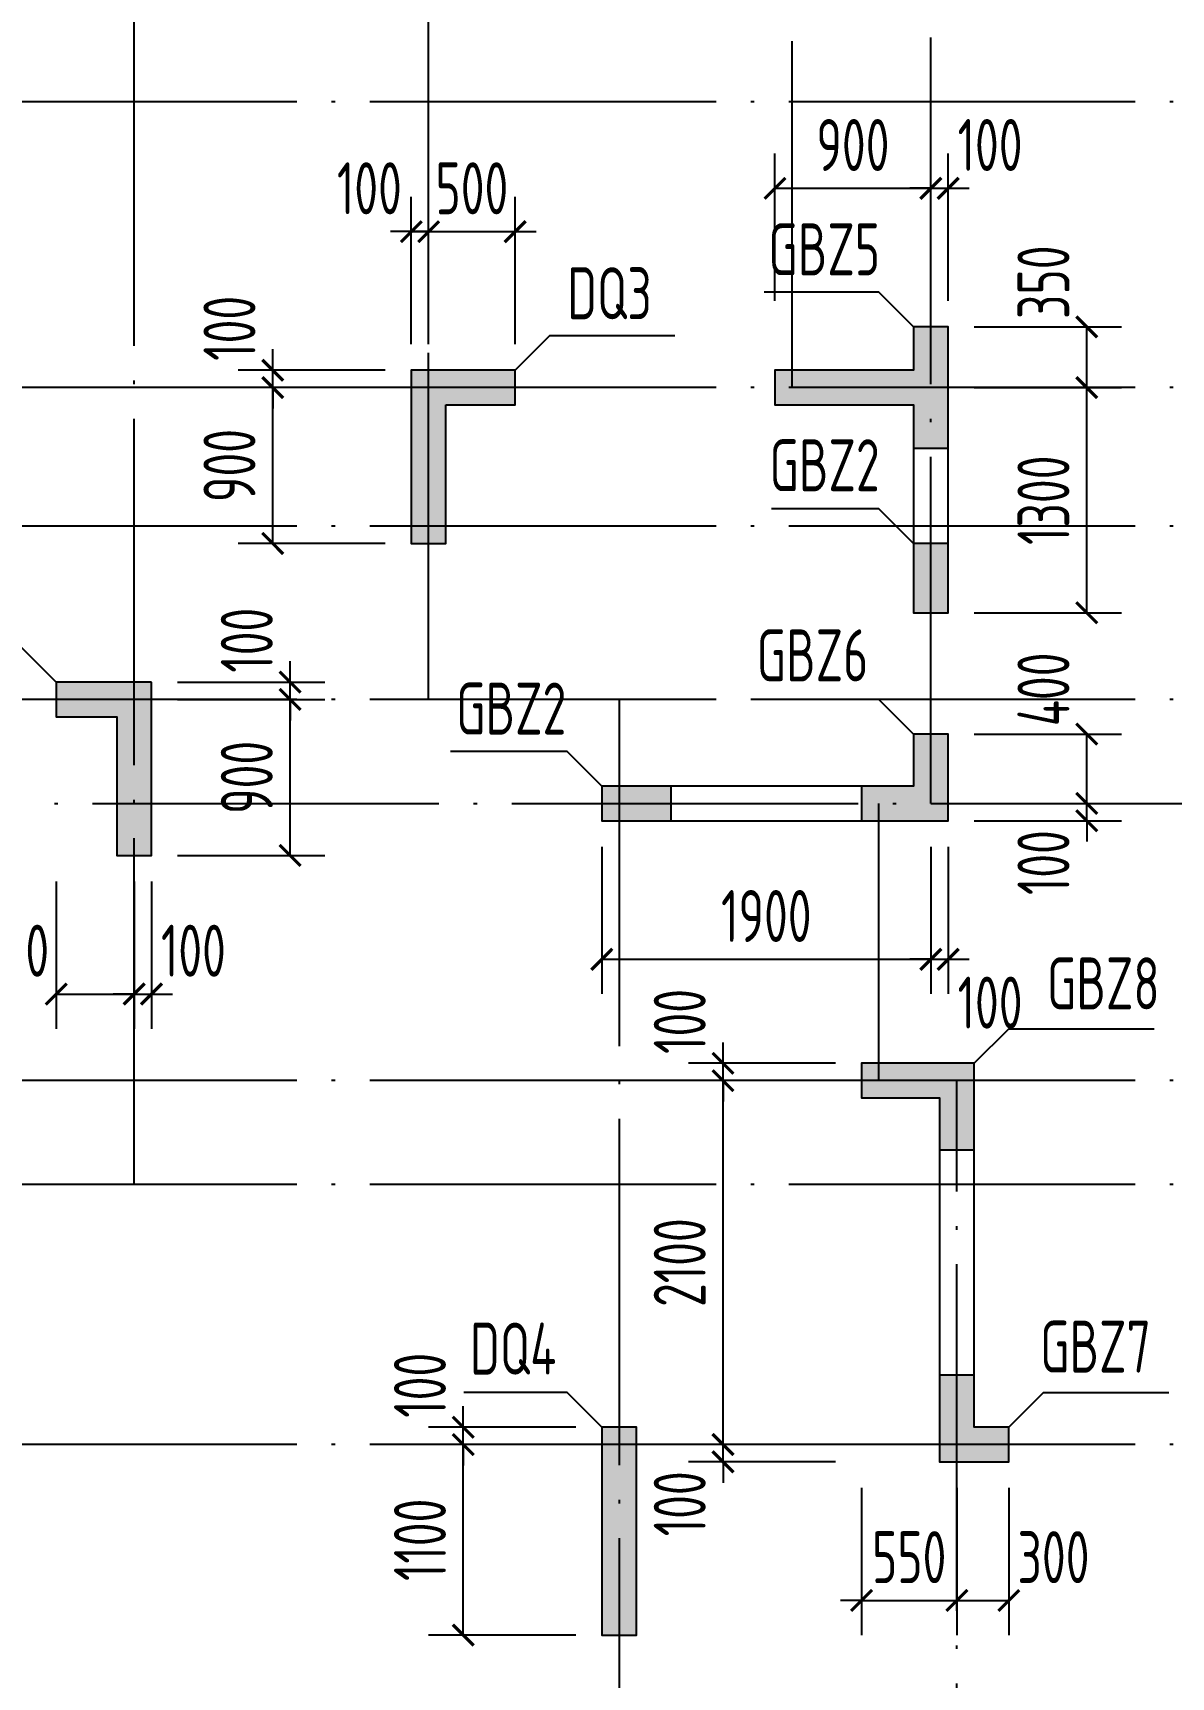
# Model space of a CAD drawing. Extents: x -668857 to 185752, y -270966 to 286822.
# Drawn here: x -311338 to -304766, y 67049 to 76538 of the extents above; entities that cross this region are included whole.
import ezdxf
from ezdxf.enums import TextEntityAlignment as Align

# ---------------------------------------------------------------- set-up
doc = ezdxf.new("R2010")
doc.units = 0
doc.header["$LTSCALE"] = 1000
doc.linetypes.add('DOTE', pattern=[2.42, 2, -0.2, 0.02, -0.2])
doc.layers.get('0').update_dxf_attribs({"linetype": 'CONTINUOUS'})
doc.layers.get('DEFPOINTS').update_dxf_attribs({"linetype": 'CONTINUOUS'})
for name, color, linetype in [('A-DOTE', 10, 'DOTE'), ('S-Q墙实线', 6, 'CONTINUOUS'), ('S-Q墙标注', 3, 'CONTINUOUS'), ('S-X详图填充', 252, 'CONTINUOUS'), ('S-X详图实线', 4, 'CONTINUOUS'), ('S-Z柱编号', 6, 'CONTINUOUS')]:
    doc.layers.add(name, color=color, linetype=linetype)
doc.styles.add('TSSD_REIN', font='tssdeng.shx', dxfattribs={"width": 0.7, "height": 300, "bigfont": 'tssdchn.shx'})
doc.styles.add('结构文字', font='zstxt.shx', dxfattribs={"width": 0.7, "bigfont": 'zshz.shx'})
doc.dimstyles.new('STRUCK', dxfattribs={"dimtxt": 400, "dimasz": 121, "dimexe": 200, "dimexo": 150, "dimgap": 115, "dimtad": 1, "dimdec": 0, "dimdsep": 46, "dimtxsty": '结构文字', "dimblk": 'ARCHTICK', "dimcen": 400, "dimclrd": 3, "dimclre": 3, "dimclrt": 7, "dimadec": 0, "dimazin": 0, "dimtfac": 1, "dimtdec": 0, "dimtix": 1, "dimtmove": 2, "dimatfit": 3, "dimldrblk": '_DIMX', "dimfxl": 1, "dimtolj": 1, "dimtzin": 0, "dimarcsym": 0})

# ---------------------------------------------------------------- blocks, each defined once
blk = doc.blocks.new('20210726.16395156')
at = {"layer": 'A-DOTE'}
for p, q in [((11100, 10900), (11100, 18249.9)), ((12800, 13700), (12800, 18249.9)), ((14900, 15500), (14900, 18249.9)), ((15700, 13100.3), (15700, 18249.9)), ((55600, 17150), (3600, 17150)), ((55600, 15500), (3600, 15500)), ((55600, 14700), (3600, 14700)), ((55600, 13700), (3600, 13700)), ((13900.2, 13700), (13900, 3600)), ((3600, 13100.3), (55600, 13100.3)), ((15400, 11500), (15400, 13100)), ((55600, 11500), (3600, 11500)), ((15850, 3600), (15850, 11500)), ((55600, 10900), (3600, 10900)), ((55600, 9400), (3600, 9400))]:
    blk.add_line(p, q, dxfattribs=at)
blk = doc.blocks.new('_ArchTick')
at = {"color": 0, "linetype": 'ByBlock', "const_width": 0.15}
blk.add_lwpolyline([(-0.5, -0.5), (0.5, 0.5)], dxfattribs=at)
blk = doc.blocks.new('*D3013')
at = {"layer": 'DEFPOINTS', "color": 0, "transparency": 16777216}
for p in [(-308853, 68391.2), (-308053, 68391.2), (-308053, 67291.2)]:
    blk.add_point(p, dxfattribs=at)
at = {"layer": 'S-Q墙标注', "color": 3, "lineweight": -2, "transparency": 16777216}
for p, q in [((-308203, 68391.2), (-309053, 68391.2)), ((-308853, 67291.2), (-308853, 68391.2)), ((-308203, 67291.2), (-309053, 67291.2))]:
    blk.add_line(p, q, dxfattribs=at)
at = {"layer": 'S-Q墙标注', "color": 3, "lineweight": -2, "transparency": 16777216, "xscale": 121, "yscale": 121, "zscale": 121}
for p, rotation in [((-308853, 68391.2), 90), ((-308853, 67291.2), 270)]:
    blk.add_blockref('_ArchTick', p, dxfattribs=dict(at, rotation=rotation))
at = {"layer": 'S-Q墙标注', "color": 7, "transparency": 16777216, "insert": (-309103, 67841.2), "char_height": 300, "attachment_point": 5, "rotation": 90, "style": 'TSSD_REIN'}
blk.add_mtext('\\A1;1100', dxfattribs=at)
blk = doc.blocks.new('_DIMX')
blk.add_line((-150, 0), (150, 0))
at = {"const_width": 50}
blk.add_lwpolyline([(-70, -70), (70, 70)], dxfattribs=at)
blk = doc.blocks.new('*D3014')
at = {"layer": 'DEFPOINTS', "color": 0, "transparency": 16777216}
for p in [(-308853, 68491.2), (-308053, 68491.2), (-308053, 68391.2)]:
    blk.add_point(p, dxfattribs=at)
at = {"layer": 'S-Q墙标注', "color": 3, "lineweight": -2, "transparency": 16777216}
for p, q in [((-308853, 68491.2), (-308853, 68612.2)), ((-308203, 68491.2), (-309053, 68491.2)), ((-308853, 68391.2), (-308853, 68491.2)), ((-308203, 68391.2), (-309053, 68391.2)), ((-308853, 68391.2), (-308853, 68270.2))]:
    blk.add_line(p, q, dxfattribs=at)
at = {"layer": 'S-Q墙标注', "color": 3, "lineweight": -2, "transparency": 16777216, "xscale": 121, "yscale": 121, "zscale": 121}
for p, rotation in [((-308853, 68491.2), 270), ((-308853, 68391.2), 90)]:
    blk.add_blockref('_ArchTick', p, dxfattribs=dict(at, rotation=rotation))
at = {"layer": 'S-Q墙标注', "color": 7, "transparency": 16777216, "insert": (-309103, 68733.1), "char_height": 300, "attachment_point": 5, "rotation": 90, "style": 'TSSD_REIN'}
blk.add_mtext('\\A1;100', dxfattribs=at)
blk = doc.blocks.new('*D3023')
at = {"layer": 'DEFPOINTS', "color": 0, "transparency": 16777216}
for p in [(-310653, 72691.2), (-309853, 72691.2), (-310653, 71791.2)]:
    blk.add_point(p, dxfattribs=at)
at = {"layer": 'S-Q墙标注', "color": 3, "lineweight": -2, "transparency": 16777216}
for p, q in [((-310503, 72691.2), (-309653, 72691.2)), ((-309853, 71791.2), (-309853, 72691.2)), ((-310503, 71791.2), (-309653, 71791.2))]:
    blk.add_line(p, q, dxfattribs=at)
at = {"layer": 'S-Q墙标注', "color": 3, "lineweight": -2, "transparency": 16777216, "xscale": 121, "yscale": 121, "zscale": 121}
for p, rotation in [((-309853, 72691.2), 90), ((-309853, 71791.2), 270)]:
    blk.add_blockref('_ArchTick', p, dxfattribs=dict(at, rotation=rotation))
at = {"layer": 'S-Q墙标注', "color": 7, "transparency": 16777216, "insert": (-310103, 72241.2), "char_height": 300, "attachment_point": 5, "rotation": 90, "style": 'TSSD_REIN'}
blk.add_mtext('\\A1;900', dxfattribs=at)
blk = doc.blocks.new('*D3024')
at = {"layer": 'DEFPOINTS', "color": 0, "transparency": 16777216}
for p in [(-310653, 72791.2), (-309853, 72791.2), (-310653, 72691.2)]:
    blk.add_point(p, dxfattribs=at)
at = {"layer": 'S-Q墙标注', "color": 3, "lineweight": -2, "transparency": 16777216}
for p, q in [((-309853, 72791.2), (-309853, 72912.2)), ((-310503, 72791.2), (-309653, 72791.2)), ((-309853, 72691.2), (-309853, 72791.2)), ((-310503, 72691.2), (-309653, 72691.2)), ((-309853, 72691.2), (-309853, 72570.2))]:
    blk.add_line(p, q, dxfattribs=at)
at = {"layer": 'S-Q墙标注', "color": 3, "lineweight": -2, "transparency": 16777216, "xscale": 121, "yscale": 121, "zscale": 121}
for p, rotation in [((-309853, 72791.2), 270), ((-309853, 72691.2), 90)]:
    blk.add_blockref('_ArchTick', p, dxfattribs=dict(at, rotation=rotation))
at = {"layer": 'S-Q墙标注', "color": 7, "transparency": 16777216, "insert": (-310103, 73033.1), "char_height": 300, "attachment_point": 5, "rotation": 90, "style": 'TSSD_REIN'}
blk.add_mtext('\\A1;100', dxfattribs=at)
blk = doc.blocks.new('*D3025')
at = {"layer": 'DEFPOINTS', "color": 0, "transparency": 16777216}
for p in [(-311202.9, 71791.2), (-310753, 71791.2), (-310753, 70991.2)]:
    blk.add_point(p, dxfattribs=at)
at = {"layer": 'S-Q墙标注', "color": 3, "lineweight": -2, "transparency": 16777216}
for p, q in [((-311202.9, 71641.2), (-311202.9, 70791.2)), ((-310753, 71641.2), (-310753, 70791.2)), ((-311202.9, 70991.2), (-310753, 70991.2))]:
    blk.add_line(p, q, dxfattribs=at)
at = {"layer": 'S-Q墙标注', "color": 3, "lineweight": -2, "transparency": 16777216, "xscale": 121, "yscale": 121, "zscale": 121, "rotation": 180}
blk.add_blockref('_ArchTick', (-311202.9, 70991.2), dxfattribs=at)
at = {"layer": 'S-Q墙标注', "color": 3, "lineweight": -2, "transparency": 16777216, "xscale": 121, "yscale": 121, "zscale": 121}
blk.add_blockref('_ArchTick', (-310753, 70991.2), dxfattribs=at)
at = {"layer": 'S-Q墙标注', "color": 7, "transparency": 16777216, "insert": (-311461, 71241.2), "char_height": 300, "attachment_point": 5, "style": 'TSSD_REIN'}
blk.add_mtext('\\A1;450', dxfattribs=at)
blk = doc.blocks.new('*D3026')
at = {"layer": 'DEFPOINTS', "color": 0, "transparency": 16777216}
for p in [(-310753, 71791.2), (-310653, 71791.2), (-310653, 70991.2)]:
    blk.add_point(p, dxfattribs=at)
at = {"layer": 'S-Q墙标注', "color": 3, "lineweight": -2, "transparency": 16777216}
for p, q in [((-310753, 71641.2), (-310753, 70791.2)), ((-310653, 71641.2), (-310653, 70791.2)), ((-310753, 70991.2), (-310874, 70991.2)), ((-310753, 70991.2), (-310653, 70991.2)), ((-310653, 70991.2), (-310532, 70991.2))]:
    blk.add_line(p, q, dxfattribs=at)
at = {"layer": 'S-Q墙标注', "color": 3, "lineweight": -2, "transparency": 16777216, "xscale": 121, "yscale": 121, "zscale": 121}
blk.add_blockref('_ArchTick', (-310753, 70991.2), dxfattribs=at)
at = {"layer": 'S-Q墙标注', "color": 3, "lineweight": -2, "transparency": 16777216, "xscale": 121, "yscale": 121, "zscale": 121, "rotation": 180}
blk.add_blockref('_ArchTick', (-310653, 70991.2), dxfattribs=at)
at = {"layer": 'S-Q墙标注', "color": 7, "transparency": 16777216, "insert": (-310411.1, 71241.2), "char_height": 300, "attachment_point": 5, "style": 'TSSD_REIN'}
blk.add_mtext('\\A1;100', dxfattribs=at)
blk = doc.blocks.new('*D3027')
at = {"layer": 'DEFPOINTS', "color": 0, "transparency": 16777216}
for p in [(-306053, 72091.5), (-305253, 72091.5), (-306053, 71991.5)]:
    blk.add_point(p, dxfattribs=at)
at = {"layer": 'S-Q墙标注', "color": 3, "lineweight": -2, "transparency": 16777216}
for p, q in [((-305253, 72091.5), (-305253, 72212.5)), ((-305903, 72091.5), (-305053, 72091.5)), ((-305253, 71991.5), (-305253, 72091.5)), ((-305903, 71991.5), (-305053, 71991.5)), ((-305253, 71991.5), (-305253, 71870.5))]:
    blk.add_line(p, q, dxfattribs=at)
at = {"layer": 'S-Q墙标注', "color": 3, "lineweight": -2, "transparency": 16777216, "xscale": 121, "yscale": 121, "zscale": 121}
for p, rotation in [((-305253, 72091.5), 270), ((-305253, 71991.5), 90)]:
    blk.add_blockref('_ArchTick', p, dxfattribs=dict(at, rotation=rotation))
at = {"layer": 'S-Q墙标注', "color": 7, "transparency": 16777216, "insert": (-305503, 71749.5), "char_height": 300, "attachment_point": 5, "rotation": 90, "style": 'TSSD_REIN'}
blk.add_mtext('\\A1;100', dxfattribs=at)
blk = doc.blocks.new('*D3028')
at = {"layer": 'DEFPOINTS', "color": 0, "transparency": 16777216}
for p in [(-306053, 72491.5), (-305253, 72491.5), (-306053, 72091.5)]:
    blk.add_point(p, dxfattribs=at)
at = {"layer": 'S-Q墙标注', "color": 3, "lineweight": -2, "transparency": 16777216}
for p, q in [((-305903, 72491.5), (-305053, 72491.5)), ((-305253, 72091.5), (-305253, 72491.5)), ((-305903, 72091.5), (-305053, 72091.5))]:
    blk.add_line(p, q, dxfattribs=at)
at = {"layer": 'S-Q墙标注', "color": 3, "lineweight": -2, "transparency": 16777216, "xscale": 121, "yscale": 121, "zscale": 121}
for p, rotation in [((-305253, 72491.5), 90), ((-305253, 72091.5), 270)]:
    blk.add_blockref('_ArchTick', p, dxfattribs=dict(at, rotation=rotation))
at = {"layer": 'S-Q墙标注', "color": 7, "transparency": 16777216, "insert": (-305503, 72749.5), "char_height": 300, "attachment_point": 5, "rotation": 90, "style": 'TSSD_REIN'}
blk.add_mtext('\\A1;400', dxfattribs=at)
blk = doc.blocks.new('*D3029')
at = {"layer": 'DEFPOINTS', "color": 0, "transparency": 16777216}
for p in [(-308053, 71991.5), (-306153, 71991.5), (-306153, 71191.5)]:
    blk.add_point(p, dxfattribs=at)
at = {"layer": 'S-Q墙标注', "color": 3, "lineweight": -2, "transparency": 16777216}
for p, q in [((-308053, 71841.5), (-308053, 70991.5)), ((-306153, 71841.5), (-306153, 70991.5)), ((-308053, 71191.5), (-306153, 71191.5))]:
    blk.add_line(p, q, dxfattribs=at)
at = {"layer": 'S-Q墙标注', "color": 3, "lineweight": -2, "transparency": 16777216, "xscale": 121, "yscale": 121, "zscale": 121, "rotation": 180}
blk.add_blockref('_ArchTick', (-308053, 71191.5), dxfattribs=at)
at = {"layer": 'S-Q墙标注', "color": 3, "lineweight": -2, "transparency": 16777216, "xscale": 121, "yscale": 121, "zscale": 121}
blk.add_blockref('_ArchTick', (-306153, 71191.5), dxfattribs=at)
at = {"layer": 'S-Q墙标注', "color": 7, "transparency": 16777216, "insert": (-307103, 71441.5), "char_height": 300, "attachment_point": 5, "style": 'TSSD_REIN'}
blk.add_mtext('\\A1;1900', dxfattribs=at)
blk = doc.blocks.new('*D3030')
at = {"layer": 'DEFPOINTS', "color": 0, "transparency": 16777216}
for p in [(-306153, 71991.5), (-306053, 71991.5), (-306053, 71191.5)]:
    blk.add_point(p, dxfattribs=at)
at = {"layer": 'S-Q墙标注', "color": 3, "lineweight": -2, "transparency": 16777216}
for p, q in [((-306153, 71841.5), (-306153, 70991.5)), ((-306053, 71841.5), (-306053, 70991.5)), ((-306153, 71191.5), (-306274, 71191.5)), ((-306153, 71191.5), (-306053, 71191.5)), ((-306053, 71191.5), (-305932, 71191.5))]:
    blk.add_line(p, q, dxfattribs=at)
at = {"layer": 'S-Q墙标注', "color": 3, "lineweight": -2, "transparency": 16777216, "xscale": 121, "yscale": 121, "zscale": 121}
blk.add_blockref('_ArchTick', (-306153, 71191.5), dxfattribs=at)
at = {"layer": 'S-Q墙标注', "color": 3, "lineweight": -2, "transparency": 16777216, "xscale": 121, "yscale": 121, "zscale": 121, "rotation": 180}
blk.add_blockref('_ArchTick', (-306053, 71191.5), dxfattribs=at)
at = {"layer": 'S-Q墙标注', "color": 7, "transparency": 16777216, "insert": (-305811.1, 70941.5), "char_height": 300, "attachment_point": 5, "style": 'TSSD_REIN'}
blk.add_mtext('\\A1;100', dxfattribs=at)
blk = doc.blocks.new('*D3031')
at = {"layer": 'DEFPOINTS', "color": 0, "transparency": 16777216}
for p in [(-309953, 74491.2), (-309153, 74491.2), (-309153, 73591.2)]:
    blk.add_point(p, dxfattribs=at)
at = {"layer": 'S-Q墙标注', "color": 3, "lineweight": -2, "transparency": 16777216}
for p, q in [((-309303, 74491.2), (-310153, 74491.2)), ((-309953, 73591.2), (-309953, 74491.2)), ((-309303, 73591.2), (-310153, 73591.2))]:
    blk.add_line(p, q, dxfattribs=at)
at = {"layer": 'S-Q墙标注', "color": 3, "lineweight": -2, "transparency": 16777216, "xscale": 121, "yscale": 121, "zscale": 121}
for p, rotation in [((-309953, 74491.2), 90), ((-309953, 73591.2), 270)]:
    blk.add_blockref('_ArchTick', p, dxfattribs=dict(at, rotation=rotation))
at = {"layer": 'S-Q墙标注', "color": 7, "transparency": 16777216, "insert": (-310203, 74041.2), "char_height": 300, "attachment_point": 5, "rotation": 90, "style": 'TSSD_REIN'}
blk.add_mtext('\\A1;900', dxfattribs=at)
blk = doc.blocks.new('*D3032')
at = {"layer": 'DEFPOINTS', "color": 0, "transparency": 16777216}
for p in [(-309953, 74591.2), (-309153, 74591.2), (-309153, 74491.2)]:
    blk.add_point(p, dxfattribs=at)
at = {"layer": 'S-Q墙标注', "color": 3, "lineweight": -2, "transparency": 16777216}
for p, q in [((-309953, 74591.2), (-309953, 74712.2)), ((-309303, 74591.2), (-310153, 74591.2)), ((-309953, 74491.2), (-309953, 74591.2)), ((-309303, 74491.2), (-310153, 74491.2)), ((-309953, 74491.2), (-309953, 74370.2))]:
    blk.add_line(p, q, dxfattribs=at)
at = {"layer": 'S-Q墙标注', "color": 3, "lineweight": -2, "transparency": 16777216, "xscale": 121, "yscale": 121, "zscale": 121}
for p, rotation in [((-309953, 74591.2), 270), ((-309953, 74491.2), 90)]:
    blk.add_blockref('_ArchTick', p, dxfattribs=dict(at, rotation=rotation))
at = {"layer": 'S-Q墙标注', "color": 7, "transparency": 16777216, "insert": (-310203, 74833.1), "char_height": 300, "attachment_point": 5, "rotation": 90, "style": 'TSSD_REIN'}
blk.add_mtext('\\A1;100', dxfattribs=at)
blk = doc.blocks.new('*D3033')
at = {"layer": 'DEFPOINTS', "color": 0, "transparency": 16777216}
for p in [(-309053, 75391.2), (-309153, 74591.2), (-309053, 74591.2)]:
    blk.add_point(p, dxfattribs=at)
at = {"layer": 'S-Q墙标注', "color": 3, "lineweight": -2, "transparency": 16777216}
for p, q in [((-309153, 74741.2), (-309153, 75591.2)), ((-309053, 74741.2), (-309053, 75591.2)), ((-309153, 75391.2), (-309274, 75391.2)), ((-309153, 75391.2), (-309053, 75391.2)), ((-309053, 75391.2), (-308932, 75391.2))]:
    blk.add_line(p, q, dxfattribs=at)
at = {"layer": 'S-Q墙标注', "color": 3, "lineweight": -2, "transparency": 16777216, "xscale": 121, "yscale": 121, "zscale": 121}
blk.add_blockref('_ArchTick', (-309153, 75391.2), dxfattribs=at)
at = {"layer": 'S-Q墙标注', "color": 3, "lineweight": -2, "transparency": 16777216, "xscale": 121, "yscale": 121, "zscale": 121, "rotation": 180}
blk.add_blockref('_ArchTick', (-309053, 75391.2), dxfattribs=at)
at = {"layer": 'S-Q墙标注', "color": 7, "transparency": 16777216, "insert": (-309395, 75641.2), "char_height": 300, "attachment_point": 5, "style": 'TSSD_REIN'}
blk.add_mtext('\\A1;100', dxfattribs=at)
blk = doc.blocks.new('*D3034')
at = {"layer": 'DEFPOINTS', "color": 0, "transparency": 16777216}
for p in [(-308553.1, 75391.2), (-309053, 74591.2), (-308553.1, 74591.2)]:
    blk.add_point(p, dxfattribs=at)
at = {"layer": 'S-Q墙标注', "color": 3, "lineweight": -2, "transparency": 16777216}
for p, q in [((-309053, 74741.2), (-309053, 75591.2)), ((-308553.1, 74741.2), (-308553.1, 75591.2)), ((-309053, 75391.2), (-309174, 75391.2)), ((-309053, 75391.2), (-308553.1, 75391.2)), ((-308553.1, 75391.2), (-308432.1, 75391.2))]:
    blk.add_line(p, q, dxfattribs=at)
at = {"layer": 'S-Q墙标注', "color": 3, "lineweight": -2, "transparency": 16777216, "xscale": 121, "yscale": 121, "zscale": 121}
blk.add_blockref('_ArchTick', (-309053, 75391.2), dxfattribs=at)
at = {"layer": 'S-Q墙标注', "color": 3, "lineweight": -2, "transparency": 16777216, "xscale": 121, "yscale": 121, "zscale": 121, "rotation": 180}
blk.add_blockref('_ArchTick', (-308553.1, 75391.2), dxfattribs=at)
at = {"layer": 'S-Q墙标注', "color": 7, "transparency": 16777216, "insert": (-308803.1, 75641.2), "char_height": 300, "attachment_point": 5, "style": 'TSSD_REIN'}
blk.add_mtext('\\A1;500', dxfattribs=at)
blk = doc.blocks.new('*D3035')
at = {"layer": 'DEFPOINTS', "color": 0, "transparency": 16777216}
for p in [(-307353.1, 68391.2), (-306553.1, 68391.2), (-306553.1, 68291.2)]:
    blk.add_point(p, dxfattribs=at)
at = {"layer": 'S-Q墙标注', "color": 3, "lineweight": -2, "transparency": 16777216}
for p, q in [((-307353.1, 68391.2), (-307353.1, 68512.2)), ((-306703.1, 68391.2), (-307553.1, 68391.2)), ((-307353.1, 68291.2), (-307353.1, 68391.2)), ((-306703.1, 68291.2), (-307553.1, 68291.2)), ((-307353.1, 68291.2), (-307353.1, 68170.2))]:
    blk.add_line(p, q, dxfattribs=at)
at = {"layer": 'S-Q墙标注', "color": 3, "lineweight": -2, "transparency": 16777216, "xscale": 121, "yscale": 121, "zscale": 121}
for p, rotation in [((-307353.1, 68391.2), 270), ((-307353.1, 68291.2), 90)]:
    blk.add_blockref('_ArchTick', p, dxfattribs=dict(at, rotation=rotation))
at = {"layer": 'S-Q墙标注', "color": 7, "transparency": 16777216, "insert": (-307603.1, 68049.3), "char_height": 300, "attachment_point": 5, "rotation": 90, "style": 'TSSD_REIN'}
blk.add_mtext('\\A1;100', dxfattribs=at)
blk = doc.blocks.new('*D3036')
at = {"layer": 'DEFPOINTS', "color": 0, "transparency": 16777216}
for p in [(-307353.1, 70491.2), (-306553.1, 70491.2), (-306553.1, 68391.2)]:
    blk.add_point(p, dxfattribs=at)
at = {"layer": 'S-Q墙标注', "color": 3, "lineweight": -2, "transparency": 16777216}
for p, q in [((-306703.1, 70491.2), (-307553.1, 70491.2)), ((-307353.1, 68391.2), (-307353.1, 70491.2)), ((-306703.1, 68391.2), (-307553.1, 68391.2))]:
    blk.add_line(p, q, dxfattribs=at)
at = {"layer": 'S-Q墙标注', "color": 3, "lineweight": -2, "transparency": 16777216, "xscale": 121, "yscale": 121, "zscale": 121}
for p, rotation in [((-307353.1, 70491.2), 90), ((-307353.1, 68391.2), 270)]:
    blk.add_blockref('_ArchTick', p, dxfattribs=dict(at, rotation=rotation))
at = {"layer": 'S-Q墙标注', "color": 7, "transparency": 16777216, "insert": (-307603.1, 69441.2), "char_height": 300, "attachment_point": 5, "rotation": 90, "style": 'TSSD_REIN'}
blk.add_mtext('\\A1;2100', dxfattribs=at)
blk = doc.blocks.new('*D3037')
at = {"layer": 'DEFPOINTS', "color": 0, "transparency": 16777216}
for p in [(-307353.1, 70591.2), (-306553.1, 70591.2), (-306553.1, 70491.2)]:
    blk.add_point(p, dxfattribs=at)
at = {"layer": 'S-Q墙标注', "color": 3, "lineweight": -2, "transparency": 16777216}
for p, q in [((-307353.1, 70591.2), (-307353.1, 70712.2)), ((-306703.1, 70591.2), (-307553.1, 70591.2)), ((-307353.1, 70491.2), (-307353.1, 70591.2)), ((-306703.1, 70491.2), (-307553.1, 70491.2)), ((-307353.1, 70491.2), (-307353.1, 70370.2))]:
    blk.add_line(p, q, dxfattribs=at)
at = {"layer": 'S-Q墙标注', "color": 3, "lineweight": -2, "transparency": 16777216, "xscale": 121, "yscale": 121, "zscale": 121}
for p, rotation in [((-307353.1, 70591.2), 270), ((-307353.1, 70491.2), 90)]:
    blk.add_blockref('_ArchTick', p, dxfattribs=dict(at, rotation=rotation))
at = {"layer": 'S-Q墙标注', "color": 7, "transparency": 16777216, "insert": (-307603.1, 70833.1), "char_height": 300, "attachment_point": 5, "rotation": 90, "style": 'TSSD_REIN'}
blk.add_mtext('\\A1;100', dxfattribs=at)
blk = doc.blocks.new('*D3634')
at = {"layer": 'DEFPOINTS', "color": 0, "transparency": 16777216}
for p in [(-306553, 68291.3), (-306003, 68291.2), (-306003, 67491.2)]:
    blk.add_point(p, dxfattribs=at)
at = {"layer": 'S-Q墙标注', "color": 3, "lineweight": -2, "transparency": 16777216}
for p, q in [((-306553, 68141.3), (-306553, 67291.2)), ((-306003, 68141.2), (-306003, 67291.2)), ((-306553, 67491.2), (-306674, 67491.2)), ((-306553, 67491.2), (-306003, 67491.2)), ((-306003, 67491.2), (-305882, 67491.2))]:
    blk.add_line(p, q, dxfattribs=at)
at = {"layer": 'S-Q墙标注', "color": 3, "lineweight": -2, "transparency": 16777216, "xscale": 121, "yscale": 121, "zscale": 121}
blk.add_blockref('_ArchTick', (-306553, 67491.2), dxfattribs=at)
at = {"layer": 'S-Q墙标注', "color": 3, "lineweight": -2, "transparency": 16777216, "xscale": 121, "yscale": 121, "zscale": 121, "rotation": 180}
blk.add_blockref('_ArchTick', (-306003, 67491.2), dxfattribs=at)
at = {"layer": 'S-Q墙标注', "color": 7, "transparency": 16777216, "insert": (-306278, 67741.2), "char_height": 300, "attachment_point": 5, "style": 'TSSD_REIN'}
blk.add_mtext('\\A1;550', dxfattribs=at)
blk = doc.blocks.new('*D3635')
at = {"layer": 'DEFPOINTS', "color": 0, "transparency": 16777216}
for p in [(-306003, 68291.2), (-305703, 68291.2), (-305703, 67491.2)]:
    blk.add_point(p, dxfattribs=at)
at = {"layer": 'S-Q墙标注', "color": 3, "lineweight": -2, "transparency": 16777216}
for p, q in [((-306003, 68141.2), (-306003, 67291.2)), ((-305703, 68141.2), (-305703, 67291.2)), ((-306003, 67491.2), (-305703, 67491.2))]:
    blk.add_line(p, q, dxfattribs=at)
at = {"layer": 'S-Q墙标注', "color": 3, "lineweight": -2, "transparency": 16777216, "xscale": 121, "yscale": 121, "zscale": 121, "rotation": 180}
blk.add_blockref('_ArchTick', (-306003, 67491.2), dxfattribs=at)
at = {"layer": 'S-Q墙标注', "color": 3, "lineweight": -2, "transparency": 16777216, "xscale": 121, "yscale": 121, "zscale": 121}
blk.add_blockref('_ArchTick', (-305703, 67491.2), dxfattribs=at)
at = {"layer": 'S-Q墙标注', "color": 7, "transparency": 16777216, "insert": (-305444.9, 67741.2), "char_height": 300, "attachment_point": 5, "style": 'TSSD_REIN'}
blk.add_mtext('\\A1;300', dxfattribs=at)
blk = doc.blocks.new('*D3712')
at = {"layer": 'DEFPOINTS', "color": 0, "transparency": 16777216}
for p in [(-306053, 74491.2), (-305253, 74491.2), (-306053, 73191.2)]:
    blk.add_point(p, dxfattribs=at)
at = {"layer": 'S-Q墙标注', "color": 3, "lineweight": -2, "transparency": 16777216}
for p, q in [((-305903, 74491.2), (-305053, 74491.2)), ((-305253, 73191.2), (-305253, 74491.2)), ((-305903, 73191.2), (-305053, 73191.2))]:
    blk.add_line(p, q, dxfattribs=at)
at = {"layer": 'S-Q墙标注', "color": 3, "lineweight": -2, "transparency": 16777216, "xscale": 121, "yscale": 121, "zscale": 121}
for p, rotation in [((-305253, 74491.2), 90), ((-305253, 73191.2), 270)]:
    blk.add_blockref('_ArchTick', p, dxfattribs=dict(at, rotation=rotation))
at = {"layer": 'S-Q墙标注', "color": 7, "transparency": 16777216, "insert": (-305503, 73841.2), "char_height": 300, "attachment_point": 5, "rotation": 90, "style": 'TSSD_REIN'}
blk.add_mtext('\\A1;1300', dxfattribs=at)
blk = doc.blocks.new('*D3713')
at = {"layer": 'DEFPOINTS', "color": 0, "transparency": 16777216}
for p in [(-306053, 74841.2), (-305253, 74841.2), (-306053, 74491.2)]:
    blk.add_point(p, dxfattribs=at)
at = {"layer": 'S-Q墙标注', "color": 3, "lineweight": -2, "transparency": 16777216}
for p, q in [((-305903, 74841.2), (-305053, 74841.2)), ((-305253, 74491.2), (-305253, 74841.2)), ((-305903, 74491.2), (-305053, 74491.2))]:
    blk.add_line(p, q, dxfattribs=at)
at = {"layer": 'S-Q墙标注', "color": 3, "lineweight": -2, "transparency": 16777216, "xscale": 121, "yscale": 121, "zscale": 121}
for p, rotation in [((-305253, 74841.2), 90), ((-305253, 74491.2), 270)]:
    blk.add_blockref('_ArchTick', p, dxfattribs=dict(at, rotation=rotation))
at = {"layer": 'S-Q墙标注', "color": 7, "transparency": 16777216, "insert": (-305503, 75099.3), "char_height": 300, "attachment_point": 5, "rotation": 90, "style": 'TSSD_REIN'}
blk.add_mtext('\\A1;350', dxfattribs=at)
blk = doc.blocks.new('*D3714')
at = {"layer": 'DEFPOINTS', "color": 0, "transparency": 16777216}
for p in [(-306153, 75641.2), (-307053.2, 74841.2), (-306153, 74841.2)]:
    blk.add_point(p, dxfattribs=at)
at = {"layer": 'S-Q墙标注', "color": 3, "lineweight": -2, "transparency": 16777216}
for p, q in [((-307053.2, 74991.2), (-307053.2, 75841.2)), ((-306153, 74991.2), (-306153, 75841.2)), ((-307053.2, 75641.2), (-306153, 75641.2))]:
    blk.add_line(p, q, dxfattribs=at)
at = {"layer": 'S-Q墙标注', "color": 3, "lineweight": -2, "transparency": 16777216, "xscale": 121, "yscale": 121, "zscale": 121, "rotation": 180}
blk.add_blockref('_ArchTick', (-307053.2, 75641.2), dxfattribs=at)
at = {"layer": 'S-Q墙标注', "color": 3, "lineweight": -2, "transparency": 16777216, "xscale": 121, "yscale": 121, "zscale": 121}
blk.add_blockref('_ArchTick', (-306153, 75641.2), dxfattribs=at)
at = {"layer": 'S-Q墙标注', "color": 7, "transparency": 16777216, "insert": (-306603.1, 75891.2), "char_height": 300, "attachment_point": 5, "style": 'TSSD_REIN'}
blk.add_mtext('\\A1;900', dxfattribs=at)
blk = doc.blocks.new('*D3715')
at = {"layer": 'DEFPOINTS', "color": 0, "transparency": 16777216}
for p in [(-306053, 75641.2), (-306153, 74841.2), (-306053, 74841.2)]:
    blk.add_point(p, dxfattribs=at)
at = {"layer": 'S-Q墙标注', "color": 3, "lineweight": -2, "transparency": 16777216}
for p, q in [((-306153, 74991.2), (-306153, 75841.2)), ((-306053, 74991.2), (-306053, 75841.2)), ((-306153, 75641.2), (-306274, 75641.2)), ((-306153, 75641.2), (-306053, 75641.2)), ((-306053, 75641.2), (-305932, 75641.2))]:
    blk.add_line(p, q, dxfattribs=at)
at = {"layer": 'S-Q墙标注', "color": 3, "lineweight": -2, "transparency": 16777216, "xscale": 121, "yscale": 121, "zscale": 121}
blk.add_blockref('_ArchTick', (-306153, 75641.2), dxfattribs=at)
at = {"layer": 'S-Q墙标注', "color": 3, "lineweight": -2, "transparency": 16777216, "xscale": 121, "yscale": 121, "zscale": 121, "rotation": 180}
blk.add_blockref('_ArchTick', (-306053, 75641.2), dxfattribs=at)
at = {"layer": 'S-Q墙标注', "color": 7, "transparency": 16777216, "insert": (-305811.1, 75891.2), "char_height": 300, "attachment_point": 5, "style": 'TSSD_REIN'}
blk.add_mtext('\\A1;100', dxfattribs=at)

msp = doc.modelspace()

# ---------------------------------------------------------------- hatches: boundary and pattern name
at = {"layer": 'S-X详图填充'}
h = msp.add_hatch(color=256, dxfattribs=at)
h.dxf.hatch_style = 1
h.paths.add_polyline_path([(-306253.03, 74140.74), (-306053.03, 74140.74), (-306053.03, 74841.2), (-306253.03, 74841.2), (-306253.03, 74591.2), (-307053.15, 74591.2), (-307053.15, 74391.2), (-306253.03, 74391.2)])
h = msp.add_hatch(color=256, dxfattribs=at)
h.dxf.hatch_style = 1
h.paths.add_polyline_path([(-308953.03, 74391.2), (-308553.11, 74391.2), (-308553.11, 74591.2), (-309153.03, 74591.2), (-309153.03, 73591.2), (-308953.03, 73591.2)])
h = msp.add_hatch(color=256, dxfattribs=at)
h.dxf.hatch_style = 1
h.paths.add_polyline_path([(-306053.03, 73591.2), (-306253.03, 73591.2), (-306253.03, 73191.2), (-306053.03, 73191.2)])
h = msp.add_hatch(color=256, dxfattribs=at)
h.dxf.hatch_style = 1
h.paths.add_polyline_path([(-310653.02, 72791.2), (-311202.94, 72791.2), (-311202.94, 72591.2), (-310853.02, 72591.2), (-310853.02, 71791.2), (-310653.02, 71791.2)])
h = msp.add_hatch(color=256, dxfattribs=at)
h.dxf.hatch_style = 1
h.paths.add_polyline_path([(-306553.03, 72191.47), (-306553.03, 71991.47), (-306053.03, 71991.47), (-306053.03, 72491.47), (-306253.03, 72491.47), (-306253.03, 72191.47)])
h = msp.add_hatch(color=256, dxfattribs=at)
h.dxf.hatch_style = 1
h.paths.add_polyline_path([(-307653.03, 71991.47), (-307653.03, 72191.47), (-308053.03, 72191.47), (-308053.03, 71991.47)])
h = msp.add_hatch(color=256, dxfattribs=at)
h.dxf.hatch_style = 1
h.paths.add_polyline_path([(-306103.03, 70091.2), (-305903.03, 70091.2), (-305903.03, 70591.2), (-306553.09, 70591.2), (-306553.09, 70391.2), (-306103.03, 70391.2)])
h = msp.add_hatch(color=256, dxfattribs=at)
h.dxf.hatch_style = 1
h.paths.add_polyline_path([(-305903.03, 68791.2), (-306103.03, 68791.2), (-306103.03, 68291.2), (-305703.03, 68291.2), (-305703.03, 68491.2), (-305903.03, 68491.2)])
h = msp.add_hatch(color=256, dxfattribs=at)
h.dxf.hatch_style = 1
h.paths.add_polyline_path([(-308053.02, 67291.2), (-307853.02, 67291.2), (-307853.02, 68491.2), (-308053.02, 68491.2)])

# ---------------------------------------------------------------- linework, layer by layer
at = {"layer": 'S-Q墙实线'}
msp.add_lwpolyline([(-306053.03, 74491.2), (-306053.03, 74841.2), (-306253.03, 74841.2), (-306253.03, 74591.2), (-307053.15, 74591.2), (-307053.15, 74391.2), (-306253.03, 74391.2), (-306253.03, 73191.2), (-306053.03, 73191.2), (-306053.03, 74491.2)], dxfattribs=at)
for points in [[(-308953.03, 74391.2), (-308553.11, 74391.2), (-308553.11, 74591.2), (-309153.03, 74591.2), (-309153.03, 73591.2), (-308953.03, 73591.2)], [(-310653.02, 72791.2), (-311202.94, 72791.2), (-311202.94, 72591.2), (-310853.02, 72591.2), (-310853.02, 71791.2), (-310653.02, 71791.2)], [(-308053.03, 71991.47), (-306453.09, 71991.47), (-306053.03, 71991.47), (-306053.03, 72491.47), (-306253.03, 72491.47), (-306253.03, 72191.47), (-306453.09, 72191.47), (-308053.03, 72191.47)], [(-305903.03, 68491.2), (-305903.03, 70591.2), (-306553.09, 70591.2), (-306553.09, 70391.2), (-306103.03, 70391.2), (-306103.03, 68291.2), (-305703.03, 68291.2), (-305703.03, 68491.2)], [(-307853.02, 67291.2), (-307853.02, 68491.2), (-308053.02, 68491.2), (-308053.02, 67291.2)]]:
    msp.add_lwpolyline(points, close=True, dxfattribs=at)
at = {"layer": 'S-X详图实线'}
for points in [[(-306253.03, 74140.74), (-306053.03, 74140.74), (-306053.03, 74841.2), (-306253.03, 74841.2), (-306253.03, 74591.2), (-307053.15, 74591.2), (-307053.15, 74391.2), (-306253.03, 74391.2), (-306253.03, 74391.2)], [(-308953.03, 74391.2), (-308553.11, 74391.2), (-308553.11, 74591.2), (-309153.03, 74591.2), (-309153.03, 73591.2), (-308953.03, 73591.2), (-308953.03, 74391.2)], [(-306053.03, 73591.2), (-306253.03, 73591.2), (-306253.03, 73191.2), (-306053.03, 73191.2), (-306053.03, 73591.2)], [(-310653.02, 72791.2), (-311202.94, 72791.2), (-311202.94, 72591.2), (-310853.02, 72591.2), (-310853.02, 71791.2), (-310653.02, 71791.2), (-310653.02, 72791.2)], [(-306553.03, 72191.47), (-306553.03, 71991.47), (-306053.03, 71991.47), (-306053.03, 72491.47), (-306253.03, 72491.47), (-306253.03, 72191.47), (-306553.03, 72191.47)], [(-307653.03, 71991.47), (-307653.03, 72191.47), (-308053.03, 72191.47), (-308053.03, 71991.47), (-307653.03, 71991.47)], [(-306103.03, 70091.2), (-305903.03, 70091.2), (-305903.03, 70591.2), (-306553.09, 70591.2), (-306553.09, 70391.2), (-306103.03, 70391.2), (-306103.03, 70091.2)], [(-305903.03, 68791.2), (-306103.03, 68791.2), (-306103.03, 68291.2), (-305703.03, 68291.2), (-305703.03, 68491.2), (-305903.03, 68491.2), (-305903.03, 68791.2)], [(-308053.02, 67291.2), (-307853.02, 67291.2), (-307853.02, 68491.2), (-308053.02, 68491.2), (-308053.02, 67291.2)]]:
    msp.add_lwpolyline(points, close=True, dxfattribs=at)
at = {"layer": 'S-Z柱编号', "color": 7}
for points in [[(-306253.03, 74841.2), (-306453.03, 75041.2), (-307114.64, 75041.2)], [(-308553.11, 74591.2), (-308353.11, 74791.2), (-307631.58, 74791.2)], [(-306253.03, 73591.2), (-306453.03, 73791.2), (-307073.12, 73791.2)], [(-311202.94, 72791.2), (-311402.94, 72991.2), (-312031.36, 72991.2)], [(-306253.03, 72491.47), (-306453.03, 72691.47), (-307177.64, 72691.47)], [(-308053.03, 72191.47), (-308253.03, 72391.47), (-308927.42, 72391.47)], [(-305903.03, 70591.2), (-305703.03, 70791.2), (-304863.03, 70791.2)], [(-308052.78, 68491.2), (-308252.78, 68691.2), (-308850.29, 68691.2)], [(-305703.03, 68491.2), (-305503.03, 68691.2), (-304778.37, 68691.2)]]:
    msp.add_lwpolyline(points, dxfattribs=at)

# ---------------------------------------------------------------- block references
at = {"layer": 'A-DOTE'}
msp.add_blockref('20210726.16395156', (-321853.03, 58991.15), dxfattribs=at)

# ---------------------------------------------------------------- texts
at = {"layer": 'S-Z柱编号', "color": 7, "style": 'TSSD_REIN', "width": 0.7}
for s, p in [('GBZ5', (-307091.37, 75048.96)), ('DQ3', (-308253.11, 74795.64)), ('GBZ2', (-307084.71, 73802.91)), ('GBZ6', (-307158.79, 72705.69)), ('GBZ2', (-308894.17, 72398.61)), ('GBZ8', (-305482.73, 70812.42)), ('DQ4', (-308813.84, 68704.9)), ('GBZ7', (-305522.14, 68716.18))]:
    msp.add_text(s, height=300, dxfattribs=at).set_placement(p, align=Align.BOTTOM_LEFT)

# ---------------------------------------------------------------- dimensions: what is measured, and where the dimension line sits
at = {"layer": 'S-Q墙标注'}
for base, p1, p2, picture, middle in [((-306153.04, 75641.2), (-307053.15, 74841.2), (-306153.04, 74841.2), '*D3714', (-306603.09, 75891.2)), ((-308553.11, 75391.2), (-309053.03, 74591.2), (-308553.11, 74591.2), '*D3034', (-308803.07, 75641.2)), ((-306153.03, 71191.47), (-308053.03, 71991.47), (-306153.03, 71991.47), '*D3029', (-307103.03, 71441.47)), ((-306003.02, 67491.18), (-306553.03, 68291.31), (-306003.02, 68291.18), '*D3634', (-306278.02, 67741.18))]:
    dim = msp.add_linear_dim(base=base, p1=p1, p2=p2, dimstyle='STRUCK', override={"dimtxt": 300, "dimgap": 100, "dimtxsty": 'TSSD_REIN'}, dxfattribs=at)
    dim.commit()
    dim.dimension.update_dxf_attribs({"geometry": picture, "text_midpoint": middle})
for base, p1, p2, picture, middle in [((-306053.03, 75641.2), (-306153.04, 74841.2), (-306053.03, 74841.2), '*D3715', (-305811.1, 75891.2)), ((-309053.03, 75391.2), (-309153.03, 74591.2), (-309053.03, 74591.2), '*D3033', (-309394.95, 75641.2)), ((-306053.03, 71191.47), (-306153.03, 71991.47), (-306053.03, 71991.47), '*D3030', (-305811.11, 70941.47)), ((-310753.03, 70991.2), (-311202.94, 71791.2), (-310753.03, 71791.2), '*D3025', (-311461.01, 71241.2)), ((-310653.02, 70991.2), (-310753.03, 71791.2), (-310653.02, 71791.2), '*D3026', (-310411.09, 71241.2)), ((-305703.02, 67491.18), (-306003.02, 68291.18), (-305703.02, 68291.18), '*D3635', (-305444.94, 67741.18))]:
    dim = msp.add_linear_dim(base=base, p1=p1, p2=p2, dimstyle='STRUCK', override={"dimtxt": 300, "dimgap": 100, "dimtxsty": 'TSSD_REIN'}, dxfattribs=at)
    dim.commit()
    dim.dimension.update_dxf_attribs({"geometry": picture, "text_midpoint": middle, "dimtype": 160})
for base, p1, p2, picture, middle in [((-305253.03, 74841.2), (-306053.03, 74491.2), (-306053.03, 74841.2), '*D3713', (-305503.03, 75099.28)), ((-309953.03, 74591.2), (-309153.03, 74491.2), (-309153.03, 74591.2), '*D3032', (-310203.03, 74833.12)), ((-309853.02, 72791.2), (-310653.02, 72691.2), (-310653.02, 72791.2), '*D3024', (-310103.02, 73033.12)), ((-305253.03, 72491.47), (-306053.03, 72091.47), (-306053.03, 72491.47), '*D3028', (-305503.03, 72749.55)), ((-305253.03, 72091.47), (-306053.03, 71991.47), (-306053.03, 72091.47), '*D3027', (-305503.03, 71749.55)), ((-307353.09, 70591.2), (-306553.09, 70491.2), (-306553.09, 70591.2), '*D3037', (-307603.09, 70833.12)), ((-308853.02, 68491.2), (-308053.02, 68391.2), (-308053.02, 68491.2), '*D3014', (-309103.02, 68733.12)), ((-307353.09, 68391.2), (-306553.09, 68291.2), (-306553.09, 68391.2), '*D3035', (-307603.09, 68049.28))]:
    dim = msp.add_linear_dim(base=base, p1=p1, p2=p2, angle=90, dimstyle='STRUCK', override={"dimtxt": 300, "dimgap": 100, "dimtxsty": 'TSSD_REIN'}, dxfattribs=at)
    dim.commit()
    dim.dimension.update_dxf_attribs({"geometry": picture, "text_midpoint": middle, "dimtype": 160})
for base, p1, p2, picture, middle in [((-309953.03, 74491.2), (-309153.03, 73591.2), (-309153.03, 74491.2), '*D3031', (-310203.03, 74041.2)), ((-305253.03, 74491.2), (-306053.03, 73191.2), (-306053.03, 74491.2), '*D3712', (-305503.03, 73841.2)), ((-309853.02, 72691.2), (-310653.02, 71791.2), (-310653.02, 72691.2), '*D3023', (-310103.02, 72241.2)), ((-307353.09, 70491.2), (-306553.09, 68391.2), (-306553.09, 70491.2), '*D3036', (-307603.09, 69441.2)), ((-308853.02, 68391.2), (-308053.02, 67291.2), (-308053.02, 68391.2), '*D3013', (-309103.02, 67841.2))]:
    dim = msp.add_linear_dim(base=base, p1=p1, p2=p2, angle=90, dimstyle='STRUCK', override={"dimtxt": 300, "dimgap": 100, "dimtxsty": 'TSSD_REIN'}, dxfattribs=at)
    dim.commit()
    dim.dimension.update_dxf_attribs({"geometry": picture, "text_midpoint": middle})

doc.saveas('drawing.dxf')
